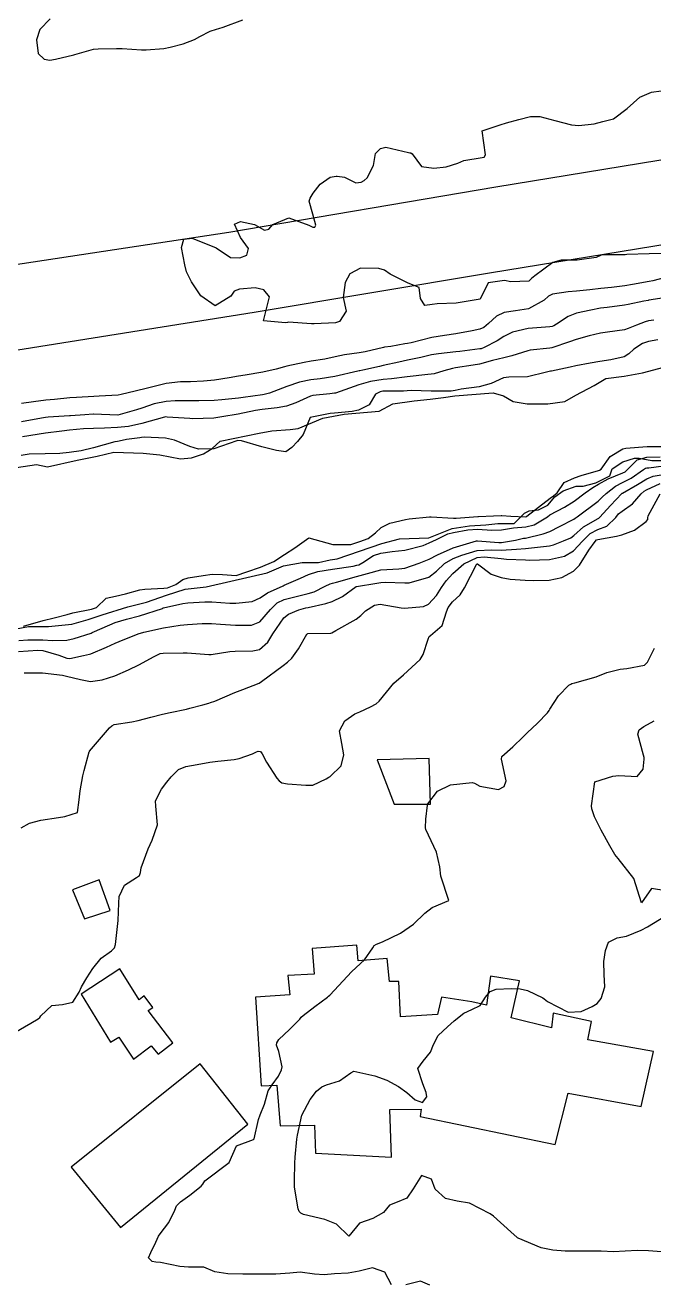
# Model space of a CAD drawing. Header units: metres. Extents: x 307586 to 320046, y 7427249 to 7434250.
# Drawn here: x 310853.1 to 310905.4, y 7432735.9 to 7432840.5 of the extents above; entities that cross this region are included whole.
import ezdxf

# ---------------------------------------------------------------- set-up
doc = ezdxf.new("R2010")
doc.units = ezdxf.units.M
doc.header["$MEASUREMENT"] = 0
for name, color, linetype in [('Curvas de Nivel 1m', 11, 'Continuous'), ('Curvas de Nivel 5m', 15, 'Continuous'), ('Edificações', 30, 'Continuous'), ('Hidrografia', 140, 'Continuous'), ('Vias Primárias', 230, 'Continuous')]:
    doc.layers.add(name, color=color, linetype=linetype)

msp = doc.modelspace()

# ---------------------------------------------------------------- linework, layer by layer
at = {"layer": 'Curvas de Nivel 1m', "flags": 128}
for points, elevation in [([(310855.23, 7432841.03), (310854.36, 7432840.15), (310854.09, 7432839.27), (310854.23, 7432838.15), (310854.71, 7432837.67), (310855.19, 7432837.58), (310855.66, 7432837.66), (310857.19, 7432838.03), (310857.27, 7432838.05), (310857.47, 7432838.12), (310858.82, 7432838.49), (310859.2, 7432838.52), (310860.72, 7432838.56), (310861.2, 7432838.55), (310862.8, 7432838.45), (310863.2, 7432838.45), (310864.67, 7432838.56), (310865.2, 7432838.66), (310866.26, 7432838.96), (310867.21, 7432839.32), (310867.66, 7432839.55), (310868.5, 7432839.99), (310869.04, 7432840.16), (310869.23, 7432840.21), (310869.58, 7432840.33), (310871.23, 7432840.94)], 713), ([(310907, 7432821.52), (310905, 7432821.49), (310903.14, 7432821.43), (310903, 7432821.42), (310901.17, 7432821.42), (310901, 7432821.37), (310900.59, 7432821.19), (310899, 7432820.95), (310897.67, 7432820.96), (310896.99, 7432820.76), (310895.48, 7432819.66), (310895.22, 7432819.43), (310894.98, 7432819.22), (310893.5, 7432819.16), (310892.98, 7432819.27), (310891.61, 7432819.07), (310890.95, 7432817.71), (310888.95, 7432817.38), (310887.37, 7432817.33), (310886.95, 7432817.27), (310886.36, 7432817.19), (310885.98, 7432817.77), (310885.88, 7432818.69), (310884.97, 7432819.06), (310883.46, 7432819.81), (310882.99, 7432820.12), (310882.53, 7432820.28), (310880.99, 7432820.3), (310880.11, 7432819.84), (310879.72, 7432819.1), (310879.56, 7432817.85), (310879.81, 7432816.71), (310879.25, 7432815.86), (310878.93, 7432815.76), (310877.15, 7432815.66), (310876.93, 7432815.66), (310875.03, 7432815.8), (310874.93, 7432815.79), (310874.78, 7432815.75), (310872.93, 7432815.93), (310873.45, 7432817.92), (310872.96, 7432818.49), (310872.25, 7432818.65), (310870.96, 7432818.56), (310870.51, 7432818.4), (310870.22, 7432817.96), (310868.94, 7432817.18), (310867.74, 7432817.99), (310866.97, 7432819.17), (310866.55, 7432820), (310866.42, 7432820.57), (310866.13, 7432822.01), (310866.32, 7432822.7), (310867.01, 7432822.8), (310869, 7432821.98), (310870.21, 7432821.18), (310870.99, 7432821.15), (310871.55, 7432821.39), (310871.69, 7432821.94), (310871.02, 7432822.85), (310870.53, 7432823.96), (310871.04, 7432824.18), (310872.19, 7432823.94), (310873.03, 7432823.47), (310873.4, 7432823.55), (310873.71, 7432823.92), (310875.04, 7432824.47), (310876.7, 7432823.88), (310877.03, 7432823.72), (310877.2, 7432823.71), (310877.29, 7432823.88), (310877.04, 7432824.78), (310876.75, 7432825.88), (310876.83, 7432826.11), (310877.06, 7432826.54), (310877.65, 7432827.29), (310878.47, 7432827.87), (310878.99, 7432827.95), (310879.07, 7432827.94), (310879.66, 7432827.85), (310880.61, 7432827.38), (310881.07, 7432827.46), (310881.3, 7432827.59), (310881.57, 7432827.82), (310882.09, 7432828.82), (310882.26, 7432829.82), (310882.67, 7432830.25), (310883.11, 7432830.35), (310884.98, 7432829.91), (310885.1, 7432829.89), (310885.19, 7432829.88), (310885.3, 7432829.79), (310886.07, 7432828.76), (310887.09, 7432828.62), (310888.12, 7432828.72), (310889.09, 7432829.04), (310889.58, 7432829.24), (310891.1, 7432829.5), (310891.28, 7432829.53), (310891.38, 7432829.71), (310891.12, 7432831.71), (310892.61, 7432832.21), (310893.13, 7432832.39), (310894.16, 7432832.66), (310895.14, 7432832.92), (310895.9, 7432832.9), (310897.14, 7432832.56), (310898.54, 7432832.22), (310899.13, 7432832.16), (310900.43, 7432832.3), (310901.14, 7432832.49), (310902.03, 7432832.7), (310903.15, 7432833.57), (310904.21, 7432834.51), (310905.17, 7432834.92), (310906.8, 7432835.16)], 714), ([(310906.34, 7432819.53), (310905.28, 7432819.24), (310904.98, 7432819.18), (310903.59, 7432818.95), (310902.97, 7432818.84), (310901.85, 7432818.7), (310900.97, 7432818.61), (310900.07, 7432818.5), (310898.96, 7432818.38), (310898.27, 7432818.33), (310896.96, 7432818.13), (310896.63, 7432817.97), (310896.27, 7432817.65), (310894.95, 7432816.92), (310893.88, 7432816.74), (310892.94, 7432816.62), (310892.31, 7432816.32), (310891.64, 7432815.7), (310891.26, 7432815.37), (310890.93, 7432815.22), (310890.28, 7432815.08), (310888.92, 7432814.84), (310887.97, 7432814.71), (310886.92, 7432814.53), (310885.22, 7432814.09), (310884.92, 7432814.04), (310884.7, 7432814.01), (310883.53, 7432813.8), (310883, 7432813.72), (310882.91, 7432813.71), (310881.4, 7432813.33), (310880.9, 7432813.25), (310879.66, 7432813.09), (310878.9, 7432812.92), (310878.03, 7432812.73), (310876.89, 7432812.56), (310876.33, 7432812.45), (310874.89, 7432812.15), (310874.69, 7432812.1), (310874, 7432811.91), (310872.88, 7432811.66), (310871.42, 7432811.4), (310870.88, 7432811.31), (310870.09, 7432811.17), (310868.87, 7432810.99), (310867.96, 7432810.9), (310866.87, 7432810.86), (310866.04, 7432810.84), (310864.87, 7432810.7), (310863.08, 7432810.26), (310862.86, 7432810.21), (310862.73, 7432810.18), (310862.27, 7432810.06), (310861.13, 7432809.79), (310860.86, 7432809.75), (310859.29, 7432809.66), (310858.86, 7432809.64), (310857.41, 7432809.56), (310856.85, 7432809.51), (310855.59, 7432809.39), (310854.85, 7432809.33), (310853.82, 7432809.19), (310852.85, 7432809.06)], 713), ([(310906.6, 7432817.89), (310904.95, 7432817.63), (310904.89, 7432817.62), (310904.54, 7432817.55), (310903.25, 7432817.27), (310902.95, 7432817.22), (310901.49, 7432817.04), (310900.95, 7432816.97), (310900.15, 7432816.81), (310898.94, 7432816.55), (310898.27, 7432816.29), (310897.3, 7432815.64), (310897.07, 7432815.5), (310896.93, 7432815.45), (310896.72, 7432815.43), (310894.93, 7432815.27), (310893.63, 7432814.98), (310892.92, 7432814.63), (310892.35, 7432814.26), (310891.28, 7432813.71), (310891.02, 7432813.6), (310890.91, 7432813.58), (310889.26, 7432813.38), (310888.91, 7432813.34), (310887.48, 7432813.18), (310886.9, 7432813.08), (310886.01, 7432812.88), (310884.9, 7432812.64), (310884.2, 7432812.49), (310882.89, 7432812.2), (310882.58, 7432812.13), (310881.21, 7432811.83), (310880.94, 7432811.77), (310880.88, 7432811.76), (310880.78, 7432811.73), (310878.88, 7432811.28), (310877.64, 7432811.1), (310876.87, 7432811.02), (310875.94, 7432810.83), (310874.87, 7432810.45), (310873.45, 7432809.92), (310873, 7432809.79), (310872.86, 7432809.77), (310871.26, 7432809.54), (310870.86, 7432809.49), (310869.48, 7432809.35), (310868.85, 7432809.31), (310867.58, 7432809.27), (310866.85, 7432809.26), (310865.6, 7432809.26), (310864.85, 7432809.22), (310863.87, 7432809.01), (310862.84, 7432808.65), (310862.38, 7432808.51), (310860.83, 7432808.07), (310858.83, 7432808.16), (310858.78, 7432808.16), (310858.1, 7432808.11), (310856.92, 7432808.03), (310856.83, 7432808.02), (310855.06, 7432807.9), (310854.83, 7432807.88), (310854.51, 7432807.83), (310852.83, 7432807.53)], 712), ([(310905.37, 7432815.98), (310904.94, 7432815.91), (310904.65, 7432815.83), (310903.94, 7432815.56), (310903.23, 7432815.27), (310902.93, 7432815.18), (310901.52, 7432814.99), (310900.93, 7432814.89), (310900, 7432814.68), (310898.92, 7432814.37), (310898.38, 7432814.17), (310896.91, 7432813.68), (310896.73, 7432813.64), (310895.09, 7432813.49), (310894.91, 7432813.44), (310893.59, 7432813), (310892.9, 7432812.85), (310891.98, 7432812.61), (310890.89, 7432812.33), (310890.37, 7432812.24), (310888.89, 7432812.02), (310888.66, 7432811.97), (310887.92, 7432811.75), (310887.13, 7432811.51), (310886.88, 7432811.48), (310886.59, 7432811.47), (310884.88, 7432811.27), (310883.57, 7432811.11), (310882.88, 7432811.03), (310881.82, 7432810.87), (310880.87, 7432810.6), (310878.92, 7432809.92), (310878.86, 7432809.9), (310878.83, 7432809.9), (310878.45, 7432809.86), (310877.03, 7432809.71), (310876.86, 7432809.66), (310875.63, 7432809.11), (310874.85, 7432808.83), (310874.08, 7432808.68), (310872.84, 7432808.56), (310872.29, 7432808.48), (310870.84, 7432808.15), (310870.67, 7432808.12), (310869.66, 7432807.97), (310868.83, 7432807.84), (310867.05, 7432807.78), (310866.83, 7432807.79), (310864.93, 7432807.92), (310864.83, 7432807.93), (310864.73, 7432807.92), (310862.83, 7432807.38), (310861.73, 7432807.15), (310860.82, 7432807.05), (310859.73, 7432807), (310858.82, 7432806.98), (310857.99, 7432806.94), (310856.82, 7432806.82), (310856.2, 7432806.75), (310854.82, 7432806.57), (310852.92, 7432806.28)], 711), ([(310852.61, 7432789.34), (310853.37, 7432789.4), (310854.61, 7432789.4), (310855.4, 7432789.34), (310856.61, 7432789.37), (310857.22, 7432789.51), (310858.62, 7432789.96), (310858.72, 7432790), (310858.9, 7432790.1), (310860.63, 7432790.83), (310861.57, 7432791.13), (310862.64, 7432791.41), (310864.55, 7432792.02), (310864.62, 7432792.05), (310864.64, 7432792.05), (310866.23, 7432792.42), (310866.65, 7432792.49), (310868.07, 7432792.57), (310868.65, 7432792.56), (310870.15, 7432792.46), (310870.65, 7432792.44), (310872.01, 7432792.58), (310872.66, 7432792.9), (310873.27, 7432793.32), (310874.57, 7432793.9), (310874.67, 7432793.94), (310876.03, 7432794.54), (310876.68, 7432794.82), (310877.47, 7432795.09), (310878.69, 7432795.29), (310880.38, 7432795.53), (310880.69, 7432795.6), (310880.87, 7432795.65), (310881.19, 7432795.82), (310882.09, 7432796.42), (310882.7, 7432796.62), (310883.64, 7432796.74), (310884.7, 7432796.86), (310886.2, 7432797.25), (310886.71, 7432797.46), (310887.31, 7432797.75), (310888.25, 7432798.21), (310888.72, 7432798.33), (310889.91, 7432798.54), (310890.73, 7432798.59), (310891.92, 7432798.51), (310892.73, 7432798.54), (310893.71, 7432798.7), (310894.73, 7432798.79), (310895.43, 7432798.96), (310896.53, 7432799.64), (310896.74, 7432799.78), (310897.95, 7432800.43), (310898.76, 7432800.92), (310899.68, 7432801.61), (310900.31, 7432802.06), (310900.77, 7432802.34), (310901.58, 7432802.78), (310902.79, 7432803.28), (310902.99, 7432803.37), (310903.2, 7432803.57), (310903.99, 7432804.37), (310904.8, 7432804.59), (310905.89, 7432804.62)], 711), ([(310852.6, 7432788.42), (310854.2, 7432788.55), (310854.6, 7432788.52), (310855.94, 7432788.13), (310856.59, 7432787.88), (310856.86, 7432787.85), (310858, 7432788.11), (310858.48, 7432788.22), (310858.6, 7432788.25), (310859.89, 7432788.8), (310860.61, 7432789.12), (310861.28, 7432789.39), (310862.62, 7432789.93), (310862.71, 7432789.96), (310862.99, 7432790.04), (310864.63, 7432790.39), (310866.02, 7432790.61), (310866.63, 7432790.69), (310867.85, 7432790.76), (310868.63, 7432790.76), (310869.37, 7432790.71), (310870.63, 7432790.61), (310871.96, 7432790.61), (310872.63, 7432790.91), (310873.53, 7432791.92), (310874.08, 7432792.48), (310874.66, 7432792.75), (310875.56, 7432792.99), (310876.66, 7432793.24), (310877.15, 7432793.39), (310878.08, 7432793.87), (310878.47, 7432794.07), (310878.68, 7432794.12), (310879.01, 7432794.19), (310880.68, 7432794.66), (310881.58, 7432794.92), (310882.69, 7432795.21), (310884.2, 7432795.3), (310884.69, 7432795.35), (310885.89, 7432795.77), (310886.7, 7432796.12), (310887.41, 7432796.46), (310888.71, 7432797.04), (310890.63, 7432797.63), (310890.71, 7432797.63), (310892.5, 7432797.48), (310892.71, 7432797.48), (310893.87, 7432797.68), (310894.55, 7432797.84), (310894.72, 7432797.86), (310896.17, 7432798.2), (310896.72, 7432798.42), (310897.54, 7432798.82), (310898.74, 7432799.43), (310898.85, 7432799.51), (310899.01, 7432799.62), (310900.76, 7432800.94), (310901.09, 7432801.26), (310901.42, 7432801.58), (310902.18, 7432802.17), (310902.78, 7432802.47), (310903.5, 7432802.85), (310904.51, 7432803.55), (310904.68, 7432803.67), (310904.79, 7432803.7), (310904.96, 7432803.71), (310906.8, 7432803.95)], 712), ([(310852.81, 7432773.78), (310853.5, 7432774.15), (310854.44, 7432774.4), (310855.92, 7432774.64), (310856.44, 7432774.71), (310857.49, 7432775.06), (310857.63, 7432776.11), (310857.71, 7432776.86), (310857.94, 7432778.11), (310858.03, 7432778.55), (310858.47, 7432780.1), (310858.48, 7432780.12), (310858.5, 7432780.14), (310860.16, 7432782.08), (310860.34, 7432782.26), (310860.53, 7432782.37), (310861.99, 7432782.59), (310862.53, 7432782.7), (310863.59, 7432782.98), (310864.54, 7432783.22), (310865.19, 7432783.36), (310866.55, 7432783.65), (310866.83, 7432783.71), (310867.89, 7432783.99), (310868.39, 7432784.15), (310868.55, 7432784.19), (310868.89, 7432784.31), (310870.56, 7432785.02), (310871.24, 7432785.27), (310872.57, 7432785.81), (310872.78, 7432785.93), (310874.59, 7432787.26), (310874.94, 7432787.54), (310875.3, 7432787.89), (310875.85, 7432788.65), (310876.53, 7432789.88), (310876.59, 7432789.91), (310876.62, 7432789.92), (310878.53, 7432789.95), (310878.62, 7432789.97), (310878.96, 7432790.19), (310880.64, 7432791.13), (310881.04, 7432791.43), (310881.42, 7432791.82), (310882.17, 7432792.29), (310882.65, 7432792.37), (310884.37, 7432792.06), (310884.65, 7432792.04), (310886.24, 7432792.18), (310886.65, 7432792.36), (310887.32, 7432793.1), (310887.73, 7432793.75), (310888.13, 7432794.3), (310888.68, 7432794.93), (310889.6, 7432795.73), (310890.7, 7432796.25), (310891.29, 7432796.29), (310892.7, 7432796.15), (310893.13, 7432796.12), (310894.7, 7432796.04), (310895.05, 7432796.02), (310896.7, 7432796.09), (310897.96, 7432796.37), (310898.7, 7432796.81), (310899.46, 7432797.61), (310900.08, 7432798.24), (310900.73, 7432798.56), (310901.47, 7432798.85), (310902.21, 7432799.58), (310902.45, 7432799.87), (310902.75, 7432800.11), (310903.61, 7432800.71), (310904.32, 7432801.55), (310904.56, 7432801.76), (310904.77, 7432801.88), (310905.9, 7432802.41)], 714), ([(310853.07, 7432786.65), (310854.58, 7432786.66), (310856.24, 7432786.46), (310856.58, 7432786.39), (310857.75, 7432786.11), (310858.57, 7432785.94), (310859.54, 7432786.09), (310860.58, 7432786.41), (310861.74, 7432786.9), (310862.59, 7432787.33), (310863.87, 7432788.03), (310864.36, 7432788.26), (310864.6, 7432788.3), (310866.27, 7432788.33), (310866.6, 7432788.32), (310868.4, 7432788.18), (310868.6, 7432788.18), (310870.14, 7432788.42), (310870.6, 7432788.45), (310872.05, 7432788.49), (310872.6, 7432788.61), (310873.31, 7432789.22), (310873.72, 7432789.91), (310874.64, 7432791.23), (310875.01, 7432791.53), (310875.88, 7432791.89), (310876.46, 7432792.07), (310876.65, 7432792.1), (310878.11, 7432792.41), (310878.65, 7432792.58), (310879.51, 7432793), (310880.65, 7432793.83), (310880.67, 7432793.84), (310882.37, 7432794.12), (310882.68, 7432794.17), (310883.06, 7432794.19), (310884.68, 7432794.13), (310885.05, 7432794.15), (310886.68, 7432794.6), (310887.32, 7432795.12), (310887.98, 7432795.75), (310888.7, 7432796.15), (310889.42, 7432796.44), (310890.7, 7432796.82), (310891.89, 7432796.88), (310892.7, 7432796.85), (310893.96, 7432796.93), (310894.71, 7432796.99), (310896.22, 7432797.16), (310896.71, 7432797.22), (310897.05, 7432797.3), (310897.88, 7432797.63), (310898.47, 7432797.87), (310898.72, 7432798.07), (310899.54, 7432798.8), (310900.74, 7432799.49), (310900.81, 7432799.52), (310900.88, 7432799.59), (310901.77, 7432800.56), (310902.72, 7432801.57), (310902.75, 7432801.59), (310902.76, 7432801.6), (310904.02, 7432802.31), (310904.78, 7432802.78), (310905.32, 7432803), (310906.79, 7432803.26)], 713), ([(310883.58, 7432735.79), (310883.02, 7432736.83), (310881.99, 7432737.19), (310880.89, 7432736.92), (310879.98, 7432736.75), (310878.84, 7432736.7), (310877.98, 7432736.62), (310877.17, 7432736.68), (310875.98, 7432736.85), (310875.13, 7432736.74), (310873.98, 7432736.67), (310872.74, 7432736.68), (310871.98, 7432736.66), (310871.24, 7432736.67), (310869.98, 7432736.69), (310868.89, 7432736.87), (310867.99, 7432737.24), (310866.72, 7432737.26), (310865.99, 7432737.31), (310864.38, 7432737.63), (310863.99, 7432737.66), (310863.68, 7432737.71), (310863.39, 7432738.03), (310863.57, 7432738.46), (310864.01, 7432739.33), (310864.22, 7432739.82), (310864.35, 7432740.02), (310865.08, 7432740.96), (310865.57, 7432742), (310865.72, 7432742.34), (310866.05, 7432742.68), (310866.82, 7432743.24), (310867.76, 7432743.98), (310867.9, 7432744.16), (310868.08, 7432744.43), (310870.09, 7432745.95), (310870.7, 7432747.35), (310872.11, 7432747.87), (310872.16, 7432747.93), (310872.52, 7432749.54), (310872.67, 7432749.92), (310873.02, 7432750.79), (310873.34, 7432751.91), (310873.66, 7432752.42), (310874.18, 7432753.14), (310874.43, 7432753.65), (310874.49, 7432753.9), (310874.21, 7432755.19), (310874.02, 7432755.71), (310874.05, 7432755.9), (310874.22, 7432756.18), (310875.11, 7432757.01), (310875.95, 7432757.88), (310876.08, 7432758.03), (310876.24, 7432758.18), (310877.2, 7432758.92), (310878.26, 7432759.7), (310878.35, 7432759.77), (310878.45, 7432759.86), (310880.28, 7432761.83), (310881.33, 7432762.79), (310882.03, 7432763.81), (310882.15, 7432763.98), (310882.32, 7432764.11), (310882.82, 7432764.3), (310884.33, 7432765.01), (310885.4, 7432765.77), (310886.34, 7432766.67), (310886.96, 7432767.14), (310888.35, 7432767.74), (310887.67, 7432769.75), (310887.6, 7432770.54), (310887.32, 7432771.75), (310886.43, 7432773.63), (310886.39, 7432773.76), (310886.44, 7432774.5), (310886.56, 7432775.65), (310886.59, 7432775.76), (310887.39, 7432776.82), (310888.47, 7432777.36), (310890.29, 7432777.53), (310890.47, 7432777.49), (310890.92, 7432777.25), (310892.47, 7432776.96), (310892.94, 7432777.22), (310893.1, 7432777.68), (310892.72, 7432779.47), (310892.75, 7432779.69), (310893.67, 7432780.52), (310894.52, 7432781.34), (310894.86, 7432781.66), (310895.72, 7432782.47), (310896.55, 7432783.34), (310896.67, 7432783.52), (310896.73, 7432783.64), (310897.44, 7432784.75), (310898.32, 7432785.62), (310898.48, 7432785.72), (310898.57, 7432785.76), (310898.8, 7432785.84), (310900.58, 7432786.33), (310901.48, 7432786.69), (310902.59, 7432786.96), (310903.13, 7432787.02), (310904.59, 7432787.3), (310904.84, 7432787.55), (310905.43, 7432788.72)], 716), ([(310906.37, 7432768.54), (310905.19, 7432768.72), (310904.35, 7432767.55), (310903.72, 7432769.56), (310902.4, 7432771.23), (310902.14, 7432771.57), (310901.72, 7432772.27), (310900.99, 7432773.58), (310900.44, 7432774.7), (310900.21, 7432775.35), (310900.2, 7432775.59), (310900.47, 7432777.59), (310901.98, 7432778.07), (310902.48, 7432778.12), (310904, 7432778.03), (310904.49, 7432778.65), (310904.57, 7432779.48), (310904.58, 7432779.55), (310904.58, 7432779.63), (310904.51, 7432779.81), (310904.04, 7432781.55), (310904.15, 7432781.93), (310904.53, 7432782.21), (310905.41, 7432782.67)], 717), ([(310906.01, 7432738.52), (310904.93, 7432738.61), (310904.01, 7432738.65), (310902.99, 7432738.58), (310902.01, 7432738.54), (310901.01, 7432738.58), (310900.01, 7432738.59), (310899.04, 7432738.57), (310898.01, 7432738.58), (310896.98, 7432738.66), (310896.01, 7432738.87), (310894.09, 7432739.67), (310894.05, 7432739.69), (310894.02, 7432739.72), (310893.5, 7432740.2), (310892.04, 7432741.5), (310891.79, 7432741.69), (310890.06, 7432742.58), (310889.04, 7432742.75), (310888.06, 7432742.96), (310887.21, 7432743.75), (310886.89, 7432744.56), (310886.08, 7432744.88), (310885.38, 7432743.77), (310884.85, 7432742.99), (310884.06, 7432742.66), (310883.42, 7432742.42), (310882.91, 7432741.8), (310882.04, 7432741.3), (310880.93, 7432740.92), (310880.02, 7432739.83), (310879.01, 7432740.82), (310878.04, 7432741.22), (310876.28, 7432741.63), (310876.04, 7432741.75), (310875.9, 7432741.88), (310875.82, 7432742.11), (310875.51, 7432743.89), (310875.51, 7432744.46), (310875.56, 7432745.89), (310875.57, 7432746.41), (310875.71, 7432747.88), (310875.77, 7432748.23), (310876.14, 7432749.88), (310876.83, 7432751.2), (310877.35, 7432751.87), (310877.79, 7432752.24), (310878.17, 7432752.4), (310879.27, 7432752.75), (310880.19, 7432753.42), (310880.46, 7432753.55), (310882.18, 7432753.17), (310883.18, 7432752.8), (310884.17, 7432752.26), (310884.84, 7432751.77), (310885.55, 7432751.16), (310886.15, 7432750.95), (310886.51, 7432751.4), (310886.46, 7432751.76), (310886.17, 7432752.48), (310885.77, 7432753.76), (310886.2, 7432754.38), (310886.83, 7432755.13), (310887.08, 7432755.75), (310887.46, 7432756.51), (310888.23, 7432757.24), (310888.79, 7432757.73), (310889.58, 7432758.38), (310890.25, 7432758.67), (310890.95, 7432759.01), (310891.4, 7432759.7), (310891.79, 7432760.18), (310892.27, 7432760.35), (310893.53, 7432760.42), (310894.27, 7432760.4), (310894.87, 7432760.26), (310896.16, 7432759.64), (310896.26, 7432759.57), (310896.55, 7432759.34), (310898.25, 7432758.45), (310899.34, 7432758.51), (310900.25, 7432758.93), (310900.66, 7432759.18), (310900.99, 7432759.58), (310901.31, 7432760.55), (310901.24, 7432761.58), (310901.21, 7432762.67), (310901.37, 7432763.58), (310901.62, 7432764.28), (310902.32, 7432764.62), (310903.11, 7432764.77), (310904.33, 7432765.27), (310904.85, 7432765.54), (310906.34, 7432766.45)], 717), ([(310886.76, 7432735.75), (310885.98, 7432736.09), (310884.78, 7432735.77)], 716)]:
    msp.add_lwpolyline(points, dxfattribs=dict(at, elevation=elevation))
at = {"layer": 'Curvas de Nivel 5m', "flags": 128}
for points, elevation in [([(310905.72, 7432814.34), (310904.92, 7432814.21), (310904.44, 7432814.04), (310903.71, 7432813.56), (310903.29, 7432813.18), (310902.9, 7432812.94), (310901.81, 7432812.67), (310900.9, 7432812.54), (310900.09, 7432812.41), (310898.89, 7432812.18), (310898.43, 7432812.08), (310896.88, 7432811.74), (310896.8, 7432811.73), (310896.46, 7432811.65), (310894.88, 7432811.26), (310893.32, 7432811.24), (310892.88, 7432811.17), (310891.86, 7432810.71), (310890.87, 7432810.42), (310889.37, 7432810.23), (310888.87, 7432810.13), (310888.53, 7432810.08), (310886.87, 7432810.08), (310885.2, 7432810.12), (310884.87, 7432810.1), (310884.58, 7432810.07), (310882.87, 7432810.06), (310882.65, 7432810.02), (310882.26, 7432809.82), (310881.72, 7432808.95), (310880.84, 7432808.5), (310880.3, 7432808.38), (310878.84, 7432808.24), (310878.49, 7432808.21), (310876.83, 7432807.88), (310876.23, 7432806.48), (310875.77, 7432805.89), (310875.31, 7432805.39), (310874.8, 7432805.04), (310874.02, 7432805.13), (310872.81, 7432805.44), (310871.11, 7432805.95), (310870.81, 7432805.97), (310870.72, 7432805.95), (310868.81, 7432805.27), (310867.54, 7432805.26), (310866.81, 7432805.46), (310865.54, 7432806.01), (310864.81, 7432806.18), (310863.03, 7432806.26), (310862.81, 7432806.22), (310862.67, 7432806.2), (310861.55, 7432806.06), (310860.95, 7432805.93), (310860.81, 7432805.9), (310860.6, 7432805.86), (310858.81, 7432805.37), (310857.79, 7432805.12), (310856.8, 7432804.97), (310856.03, 7432804.9), (310854.8, 7432804.87), (310853.47, 7432804.83), (310852.8, 7432804.73)], 710), ([(310853.01, 7432790.54), (310854.63, 7432791), (310855.54, 7432791.23), (310856.64, 7432791.52), (310857.11, 7432791.64), (310858.64, 7432791.94), (310859.07, 7432792.09), (310859.87, 7432792.86), (310860.66, 7432793.04), (310861.49, 7432793.23), (310862.67, 7432793.57), (310863.09, 7432793.62), (310864.67, 7432793.69), (310864.96, 7432793.73), (310865.67, 7432794.01), (310866.25, 7432794.43), (310866.68, 7432794.56), (310867.92, 7432794.74), (310868.68, 7432794.87), (310869.55, 7432794.83), (310870.68, 7432794.74), (310871.56, 7432795.06), (310872.69, 7432795.45), (310873.79, 7432795.91), (310874.7, 7432796.5), (310875.54, 7432797.05), (310876.71, 7432797.88), (310878.71, 7432797.33), (310880.21, 7432797.34), (310880.71, 7432797.5), (310880.95, 7432797.59), (310881.63, 7432797.82), (310882.24, 7432798.3), (310882.73, 7432798.74), (310883.43, 7432799.1), (310884.74, 7432799.41), (310885.06, 7432799.46), (310886.74, 7432799.63), (310886.87, 7432799.63), (310888.74, 7432799.52), (310888.96, 7432799.52), (310890.74, 7432799.65), (310890.8, 7432799.66), (310892.04, 7432799.7), (310892.69, 7432799.75), (310892.74, 7432799.75), (310893.5, 7432799.68), (310894.74, 7432799.64), (310894.77, 7432799.64), (310894.81, 7432799.67), (310896.76, 7432801.18), (310897.04, 7432801.36), (310897.33, 7432801.63), (310897.92, 7432802.49), (310898.78, 7432802.87), (310899.35, 7432803.05), (310900.79, 7432803.48), (310900.87, 7432803.51), (310901, 7432803.59), (310901.75, 7432804.63), (310902.81, 7432805.28), (310903.04, 7432805.34), (310904.81, 7432805.47), (310906.75, 7432805.46)], 710), ([(310852.22, 7432756.74), (310853.61, 7432757.54), (310854.23, 7432757.9), (310854.35, 7432758.02), (310854.43, 7432758.14), (310855.37, 7432759.01), (310856.25, 7432759.09), (310857.09, 7432759.28), (310857.63, 7432760.11), (310857.82, 7432760.55), (310858.27, 7432761.3), (310858.76, 7432762.09), (310859.45, 7432762.93), (310860.31, 7432763.55), (310860.57, 7432763.8), (310860.65, 7432764.07), (310860.82, 7432765.57), (310860.88, 7432766.06), (310860.91, 7432767.5), (310860.96, 7432768.06), (310861.4, 7432769.02), (310862.38, 7432769.64), (310862.63, 7432769.8), (310862.71, 7432770.05), (310862.79, 7432770.45), (310863.36, 7432772.04), (310863.7, 7432772.74), (310864.14, 7432774.02), (310863.99, 7432775.57), (310863.96, 7432776.03), (310864.46, 7432776.99), (310864.92, 7432777.56), (310865.27, 7432778.01), (310865.88, 7432778.61), (310866.49, 7432778.86), (310867.44, 7432779.04), (310868.49, 7432779.22), (310869.15, 7432779.31), (310870.5, 7432779.46), (310870.91, 7432779.53), (310872.02, 7432779.93), (310872.35, 7432780.09), (310872.51, 7432780.14), (310872.7, 7432780.13), (310872.83, 7432779.93), (310873.18, 7432779.24), (310874.05, 7432777.91), (310874.24, 7432777.67), (310874.47, 7432777.51), (310874.93, 7432777.43), (310876.47, 7432777.31), (310877.03, 7432777.31), (310878.16, 7432777.86), (310878.36, 7432777.98), (310878.48, 7432778.03), (310879.41, 7432778.92), (310879.62, 7432779.84), (310879.44, 7432780.78), (310879.25, 7432781.85), (310879.7, 7432782.68), (310880.54, 7432783.25), (310880.94, 7432783.43), (310881.82, 7432783.82), (310882.3, 7432784.07), (310882.56, 7432784.31), (310883.77, 7432785.79), (310884.58, 7432786.5), (310885.95, 7432787.77), (310886.2, 7432788.17), (310886.62, 7432789.45), (310886.7, 7432789.68), (310886.81, 7432789.76), (310887.8, 7432790.58), (310888.16, 7432791.74), (310888.29, 7432792.1), (310888.66, 7432792.56), (310889.27, 7432793.13), (310889.63, 7432793.73), (310890.65, 7432795.67), (310890.68, 7432795.71), (310890.73, 7432795.71), (310891.85, 7432794.86), (310892.68, 7432794.57), (310893.45, 7432794.45), (310894.68, 7432794.37), (310895.35, 7432794.33), (310896.68, 7432794.35), (310897.72, 7432794.59), (310898.69, 7432795.11), (310899.21, 7432795.61), (310899.97, 7432796.86), (310900.49, 7432797.59), (310900.6, 7432797.71), (310900.72, 7432797.75), (310902.28, 7432798.02), (310902.72, 7432798.14), (310903.77, 7432798.52), (310904.74, 7432799.24), (310904.88, 7432799.41), (310904.87, 7432799.55), (310904.9, 7432799.7), (310905.91, 7432801.53)], 715)]:
    msp.add_lwpolyline(points, dxfattribs=dict(at, elevation=elevation))
at = {"layer": 'Edificações'}
for points in [[(310882.38, 7432779.42), (310883.8, 7432775.74), (310886.81, 7432775.74), (310886.7, 7432779.54)], [(310857.08, 7432768.61), (310858.07, 7432766.2), (310860.2, 7432766.91), (310859.3, 7432769.45)], [(310890.24, 7432759.31), (310887.74, 7432759.69), (310887.4, 7432758.26), (310884.33, 7432758.06), (310884.19, 7432760.99), (310883.42, 7432761), (310883.21, 7432762.9), (310880.81, 7432762.72), (310880.69, 7432764.01), (310876.98, 7432763.74), (310877.16, 7432761.61), (310874.97, 7432761.49), (310875.12, 7432759.89), (310872.29, 7432759.71), (310872.74, 7432752.34), (310874.04, 7432752.38), (310874.33, 7432749.01), (310877.18, 7432749.06), (310877.27, 7432746.74), (310883.59, 7432746.4), (310883.44, 7432750.35), (310886.05, 7432750.4), (310885.95, 7432749.78), (310897.19, 7432747.46), (310898.25, 7432751.71), (310904.33, 7432750.6), (310905.35, 7432755.18), (310899.9, 7432756.14), (310900.19, 7432757.68), (310897, 7432758.36), (310896.86, 7432757.16), (310893.53, 7432757.98), (310894.21, 7432761.06), (310891.8, 7432761.45), (310891.46, 7432759.04)], [(310861.02, 7432762.05), (310857.79, 7432759.95), (310860.24, 7432755.95), (310860.92, 7432756.36), (310862.14, 7432754.53), (310863.61, 7432755.65), (310864.19, 7432754.97), (310865.42, 7432755.9), (310863.36, 7432758.59), (310863.75, 7432758.83), (310863.02, 7432759.81), (310862.62, 7432759.47)], [(310867.67, 7432754.15), (310856.97, 7432745.56), (310861.05, 7432740.56), (310871.64, 7432749.14)]]:
    msp.add_lwpolyline(points, close=True, dxfattribs=at)
at = {"layer": 'Hidrografia'}
for points in [[(310852.42, 7432803.73), (310854.07, 7432803.99), (310854.99, 7432803.79), (310857.46, 7432804.33), (310859.11, 7432804.66), (310860.5, 7432804.99), (310862.94, 7432804.92), (310864.33, 7432804.79), (310866.05, 7432804.46), (310866.97, 7432804.53), (310867.96, 7432804.86), (310868.69, 7432805.32), (310869.35, 7432805.91), (310872.59, 7432806.57), (310873.64, 7432806.77), (310875.16, 7432806.9), (310875.82, 7432806.97), (310877.87, 7432807.83), (310879.65, 7432808.16), (310882.56, 7432808.42), (310883.68, 7432809.02), (310885.46, 7432809.28), (310886.78, 7432809.41), (310887.91, 7432809.54), (310888.83, 7432809.68), (310892.02, 7432809.94), (310892.88, 7432809.68), (310893.68, 7432809.22), (310894.86, 7432809.02), (310895.52, 7432809.02), (310896.58, 7432809.02), (310897.97, 7432809.22), (310898.89, 7432809.75), (310900.41, 7432810.54), (310901.4, 7432811.13), (310902.92, 7432811.33), (310904.44, 7432811.59), (310906.62, 7432812.19)], [(310850.18, 7432789.91), (310853.42, 7432790.5), (310855.07, 7432790.5), (310857.01, 7432790.7), (310858.37, 7432791.08), (310859.54, 7432791.47), (310861.67, 7432792.15), (310863.23, 7432792.54), (310864.88, 7432793.12), (310866.43, 7432793.61), (310868.18, 7432793.8), (310870.22, 7432794.29), (310873.24, 7432794.97), (310874.6, 7432795.55), (310876.15, 7432795.84), (310877.51, 7432795.84), (310878.48, 7432796.04), (310879.06, 7432796.13), (310882.78, 7432797.41), (310884.24, 7432797.8), (310886.67, 7432797.89), (310888.61, 7432798.67), (310890.07, 7432798.87), (310891.43, 7432798.96), (310892.4, 7432799.06), (310893.18, 7432799.06), (310893.76, 7432799.06), (310894.15, 7432799.45), (310894.63, 7432799.93), (310895.02, 7432800.13), (310895.8, 7432800.22), (310896.58, 7432800.61), (310897.16, 7432801.29), (310897.84, 7432801.78), (310898.91, 7432802.17), (310899.49, 7432802.17), (310900.56, 7432802.46), (310901.73, 7432803.04), (310901.92, 7432803.62), (310902.79, 7432804.21), (310903.77, 7432804.5), (310904.15, 7432804.5), (310905.22, 7432804.3), (310906.19, 7432804.3)]]:
    msp.add_lwpolyline(points, dxfattribs=at)
at = {"layer": 'Vias Primárias'}
msp.add_lwpolyline([(310965.03, 7432838.81), (310926.62, 7432832.66), (310892.24, 7432827.04), (310870.07, 7432823.26), (310851.99, 7432820.51), (310793.61, 7432811.3), (310716.99, 7432799.27), (310691.42, 7432795.15), (310677, 7432792.88), (310660, 7432789.96), (310638.65, 7432786.3), (310609.99, 7432781.67), (310588.26, 7432778.9), (310577.3, 7432778.12), (310563.03, 7432777.79), (310548.42, 7432778.23), (310544.9, 7432778.45), (310536.94, 7432779.05), (310528.84, 7432779.77), (310515.15, 7432781.76), (310495.55, 7432784.99), (310477.01, 7432789.14), (310469.45, 7432792.01), (310461.81, 7432794.84)], dxfattribs=at)
msp.add_lwpolyline([(310455.58, 7432787.58), (310460.92, 7432785.99), (310467.32, 7432784.15, 0.021347), (310491.47, 7432778.88, 0.000604), (310512.54, 7432775.25, 0.021822), (310538.31, 7432771.98), (310544.9, 7432771.44), (310550.39, 7432771.11), (310559.84, 7432770.89), (310572.01, 7432771), (310578.99, 7432771.22), (310591.05, 7432772.09), (310608.46, 7432774.43), (310631.93, 7432778.13), (310661.02, 7432783.04), (310683.78, 7432786.81), (310707.1, 7432790.56), (310718.08, 7432792.36), (310794.7, 7432804.38), (310853.06, 7432813.59), (310872.16, 7432816.65), (310891.71, 7432819.92), (310927.18, 7432825.71), (310964.77, 7432831.73)], format="xyb", dxfattribs=at)

doc.saveas('drawing.dxf')
